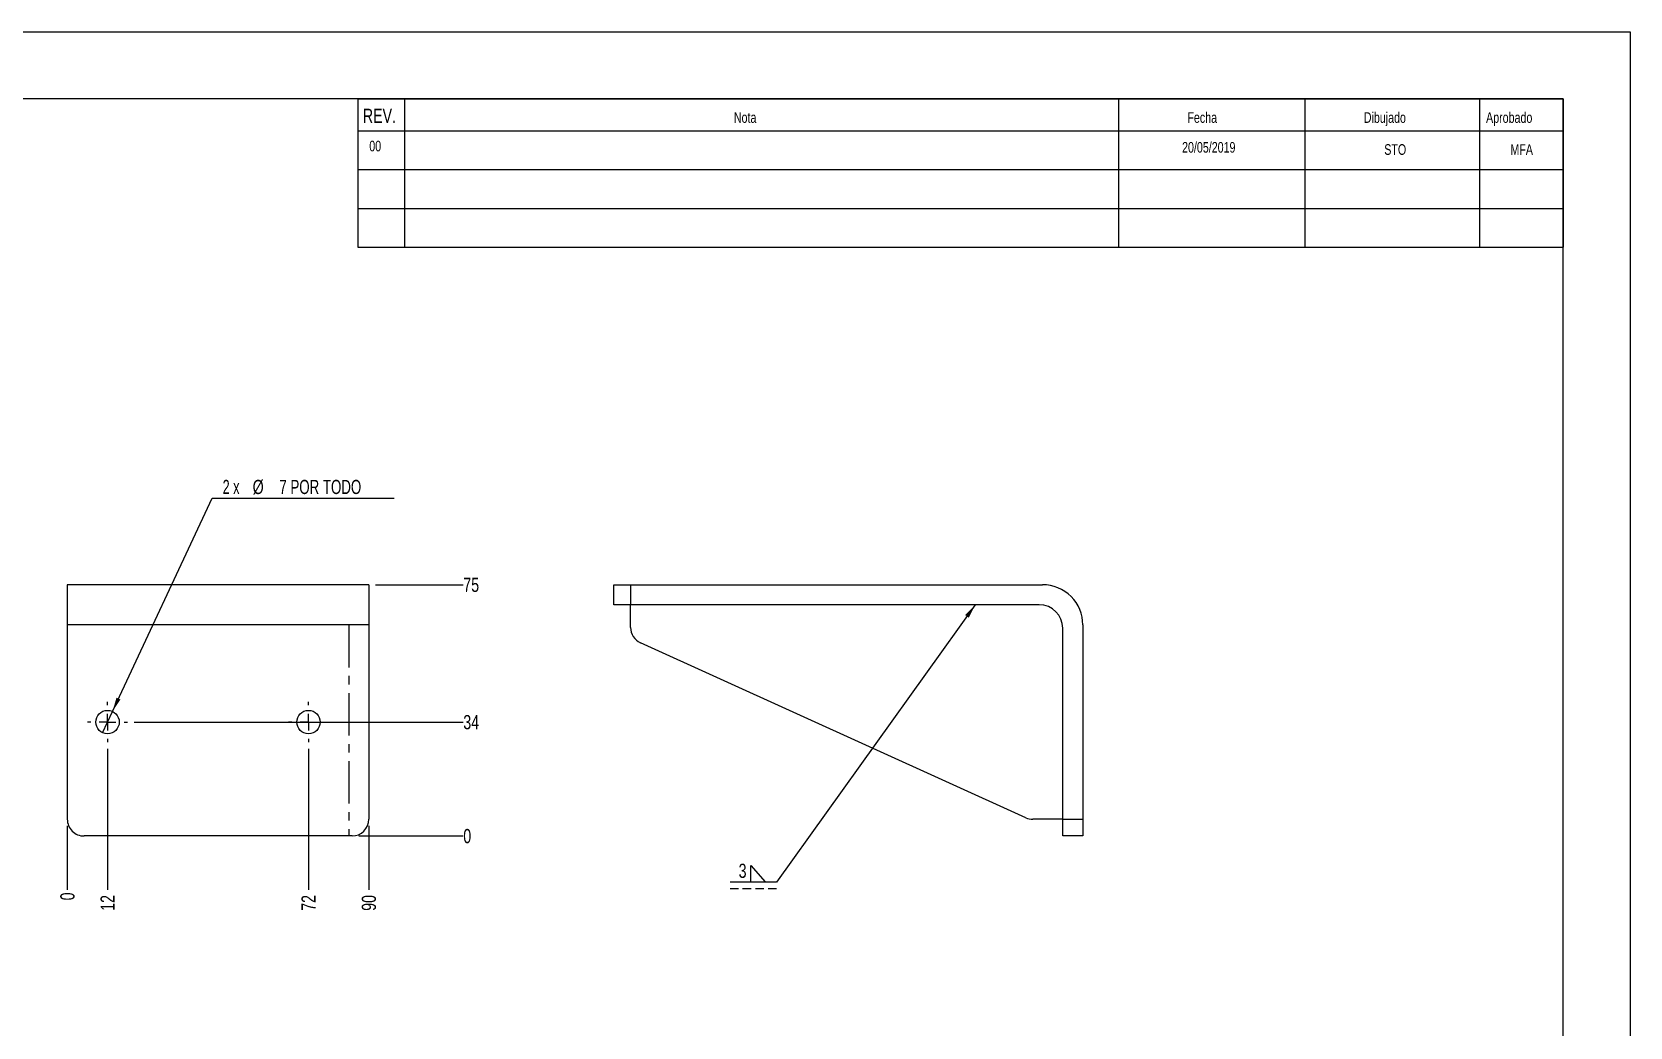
# Model space of a CAD drawing. Extents: x 0 to 5652, y 0 to 1625.
# Drawn here: x 362.9 to 840, y 297 to 594 of the extents above; entities that cross this region are included whole.
import ezdxf

# ---------------------------------------------------------------- set-up
doc = ezdxf.new("R2010")
doc.units = 0
doc.header["$LTSCALE"] = 2
doc.linetypes.add('CENTER', pattern=[10.159999999999998, 6.35, -1.27, 1.27, -1.27])
doc.linetypes.add('HIDDEN', pattern=[1.905, 1.27, -0.635])
doc.layers.get('0').update_dxf_attribs({"linetype": 'CONTINUOUS'})
doc.layers.add('FORMATO', color=7, linetype='CONTINUOUS')
doc.styles.add('SLDTEXTSTYLE1', font='TXT', dxfattribs={"width": 0.75})
doc.styles.add('SLDTEXTSTYLE2', font='TXT', dxfattribs={"width": 0.6666666666666666})
doc.styles.add('SLDTEXTSTYLE3', font='TXT', dxfattribs={"width": 0.7})
doc.dimstyles.new('SLDDIMSTYLE0', dxfattribs={"dimtxt": 4.233333333333333, "dimasz": 4.233333333333333, "dimexe": 0, "dimexo": 0.0625, "dimgap": 1.058333333333333, "dimtad": 0, "dimtih": 1, "dimtoh": 1, "dimdec": 0, "dimrnd": 1e-09, "dimdsep": 46, "dimtxsty": 'SLDTEXTSTYLE1', "dimblk1": 'NONE', "dimblk2": 'NONE', "dimsah": 1, "dimcen": 0.09, "dimadec": 0, "dimazin": 0, "dimtfac": 1, "dimtdec": 0, "dimtofl": 0, "dimtmove": 0, "dimatfit": 3, "dimldrblk": 'NONE', "dimfxl": 1, "dimtolj": 1, "dimtzin": 12, "dimarcsym": 0})
doc.dimstyles.new('SLDDIMSTYLE1', dxfattribs={"dimtxt": 4.233333333333333, "dimasz": 4.233333333333333, "dimexe": 0, "dimexo": 0.0625, "dimgap": 1.058333333333333, "dimtad": 0, "dimtih": 1, "dimtoh": 1, "dimdec": 1, "dimrnd": 1e-09, "dimzin": 12, "dimdsep": 46, "dimtxsty": 'SLDTEXTSTYLE1', "dimblk1": 'NONE', "dimblk2": 'NONE', "dimsah": 1, "dimcen": 0.09, "dimadec": 0, "dimazin": 0, "dimtfac": 1, "dimtdec": 1, "dimtofl": 0, "dimtmove": 0, "dimatfit": 3, "dimldrblk": 'NONE', "dimfxl": 1, "dimtolj": 1, "dimtzin": 12, "dimarcsym": 0})
doc.dimstyles.new('SLDDIMSTYLE4', dxfattribs={"dimtxt": 4.233333333333333, "dimasz": 4.233333333333333, "dimexe": 0, "dimexo": 0.0625, "dimgap": 1.058333333333333, "dimtad": 0, "dimtih": 1, "dimtoh": 1, "dimdec": 6, "dimrnd": 1e-09, "dimzin": 12, "dimdsep": 46, "dimtxsty": 'SLDTEXTSTYLE1', "dimblk1": 'NONE', "dimsah": 1, "dimcen": 0, "dimadec": 0, "dimazin": 0, "dimtfac": 1, "dimtdec": 1, "dimtmove": 0, "dimatfit": 3, "dimldrblk": 'NONE', "dimfxl": 1, "dimtolj": 1, "dimtzin": 12, "dimarcsym": 0})
doc.dimstyles.new('SLDDIMSTYLE5', dxfattribs={"dimtxt": 0.18, "dimasz": 4.233333333333333, "dimexe": 0, "dimexo": 0.0625, "dimgap": 0, "dimtad": 0, "dimtih": 1, "dimtoh": 1, "dimdec": 0, "dimrnd": 1e-09, "dimzin": 0, "dimdsep": 46, "dimtxsty": 'Standard', "dimsah": 1, "dimcen": 0.09, "dimadec": 0, "dimazin": 0, "dimtfac": 4.233333333333333, "dimtdec": 0, "dimtofl": 0, "dimtmove": 0, "dimatfit": 3, "dimfxl": 1, "dimtolj": 1, "dimtzin": 0, "dimarcsym": 0})

# ---------------------------------------------------------------- blocks, each defined once
blk = doc.blocks.new('_D_12')
at = {"layer": 'FORMATO', "color": 7, "transparency": 16777216}
blk.add_line((373.4467081144664, 357.0188317374299), (373.4467081144664, 337.9355485551944), dxfattribs=at)
at = {"layer": 'FORMATO', "color": 7, "transparency": 16777216, "insert": (371.3528029920556, 334.807585505857), "char_height": 4.233333333333333, "attachment_point": 1, "rotation": 90, "style": 'SLDTEXTSTYLE1'}
blk.add_mtext('0', dxfattribs=at)
blk = doc.blocks.new('_NONE')
blk = doc.blocks.new('_D_13')
at = {"layer": 'FORMATO', "color": 7, "transparency": 16777216}
blk.add_line((385.4467081144664, 380.0188317374299), (385.4467081144664, 337.9355485551944), dxfattribs=at)
at = {"layer": 'FORMATO', "color": 7, "transparency": 16777216, "insert": (383.3528029920555, 331.6796224565199), "char_height": 4.233333333333333, "attachment_point": 1, "rotation": 90, "style": 'SLDTEXTSTYLE1'}
blk.add_mtext('12', dxfattribs=at)
blk = doc.blocks.new('_D_14')
at = {"layer": 'FORMATO', "color": 7, "transparency": 16777216}
blk.add_line((445.4467081144664, 380.0188317374299), (445.4467081144664, 337.9355485551944), dxfattribs=at)
at = {"layer": 'FORMATO', "color": 7, "transparency": 16777216, "insert": (443.3528029920555, 331.6796224565199), "char_height": 4.233333333333333, "attachment_point": 1, "rotation": 90, "style": 'SLDTEXTSTYLE1'}
blk.add_mtext('72', dxfattribs=at)
blk = doc.blocks.new('_D_15')
at = {"layer": 'FORMATO', "color": 7, "transparency": 16777216}
blk.add_line((463.4467081144664, 357.0188317374299), (463.4467081144664, 337.9355485551944), dxfattribs=at)
at = {"layer": 'FORMATO', "color": 7, "transparency": 16777216, "insert": (461.3528029920554, 331.67962245652), "char_height": 4.233333333333333, "attachment_point": 1, "rotation": 90, "style": 'SLDTEXTSTYLE1'}
blk.add_mtext('90', dxfattribs=at)
blk = doc.blocks.new('_D_16')
at = {"layer": 'FORMATO', "color": 7, "transparency": 16777216}
blk.add_line((460.4467081144664, 354.0188317374299), (491.6676548005903, 354.0188317374299), dxfattribs=at)
at = {"layer": 'FORMATO', "color": 7, "transparency": 16777216, "insert": (491.6676548005903, 356.1127368598408), "char_height": 4.233333333333333, "attachment_point": 1, "style": 'SLDTEXTSTYLE1'}
blk.add_mtext('0', dxfattribs=at)
blk = doc.blocks.new('_D_17')
at = {"layer": 'FORMATO', "color": 7, "transparency": 16777216}
blk.add_line((393.4467081144664, 388.0188317374299), (491.6676548005903, 388.0188317374299), dxfattribs=at)
at = {"layer": 'FORMATO', "color": 7, "transparency": 16777216, "insert": (491.6676548005903, 390.1127368598407), "char_height": 4.233333333333333, "attachment_point": 1, "style": 'SLDTEXTSTYLE1'}
blk.add_mtext('34', dxfattribs=at)
blk = doc.blocks.new('_D_18')
at = {"layer": 'FORMATO', "color": 7, "transparency": 16777216}
blk.add_line((465.4467081144664, 429.0188317374299), (491.6676548005903, 429.0188317374299), dxfattribs=at)
at = {"layer": 'FORMATO', "color": 7, "transparency": 16777216, "insert": (491.6676548005903, 431.1127368598408), "char_height": 4.233333333333333, "attachment_point": 1, "style": 'SLDTEXTSTYLE1'}
blk.add_mtext('75', dxfattribs=at)
blk = doc.blocks.new('_D_19')
at = {"layer": 'FORMATO', "transparency": 16777216}
for p, q in [((386.9269685699635, 391.1903974365588), (416.6439721122598, 454.8612391223165)), ((416.6439721122598, 454.8612391223165), (471.0744441166733, 454.8612391223165)), ((383.9664476589693, 384.8472660383009), (386.9269685699635, 391.1903974365588))]:
    blk.add_line(p, q, dxfattribs=at)
blk.add_solid([(386.9269685699635, 391.1903974365588), (389.3075456392708, 394.7510339300135), (388.1272120310968, 395.3019293962352)], dxfattribs=at)
at = {"layer": 'FORMATO', "transparency": 16777216, "char_height": 4.233333333333333, "attachment_point": 1}
for s, insert, style in [('2 x', (419.8189721122598, 460.3182923211872), 'SLDTEXTSTYLE2'), ('%%c', (428.7795274198269, 460.3182923211872), 'SLDTEXTSTYLE1'), ('7 POR TODO', (436.7570094868755, 460.3182923211872), 'SLDTEXTSTYLE3')]:
    blk.add_mtext(s, dxfattribs=dict(at, insert=insert, style=style))
blk = doc.blocks.new('SW_CENTERMARKSYMBOL_0')
at = {"layer": 'FORMATO', "color": 0}
for p, q in [((0, 5.000000000000004), (0, 6.000000000000005)), ((-5.000000000000004, 0), (-6.000000000000005, 0)), ((0, 0), (-2.500000000000002, 0)), ((0, 0), (0, 2.500000000000002)), ((0, 0), (0, -2.500000000000002)), ((0, 0), (2.500000000000002, 0)), ((5.000000000000004, 0), (5.99999999999995, 0)), ((0, -5.000000000000004), (0, -5.99999999999995))]:
    blk.add_line(p, q, dxfattribs=at)
blk = doc.blocks.new('SW_CENTERMARKSYMBOL_1')
at = {"layer": 'FORMATO', "color": 0}
for p, q in [((0, 5.000000000000004), (0, 6.000000000000005)), ((-5.000000000000004, 0), (-6.000000000000005, 0)), ((0, 0), (-2.500000000000002, 0)), ((0, 0), (0, 2.500000000000002)), ((0, 0), (0, -2.500000000000002)), ((0, 0), (2.500000000000002, 0)), ((5.000000000000004, 0), (6.000000000000005, 0)), ((0, -5.000000000000004), (0, -5.99999999999995))]:
    blk.add_line(p, q, dxfattribs=at)
blk = doc.blocks.new('SW_SYMBOL_WELD_FILL')
at = {"layer": 'FORMATO', "color": 0}
for p, q in [((200, 0), (200, 1800)), ((200, 1800), (1800, 0)), ((200, 0), (1800, 0))]:
    blk.add_line(p, q, dxfattribs=at)
blk = doc.blocks.new('SW_WELDSYMBOL_0')
at = {"layer": 'FORMATO', "color": 0}
blk.add_line((0, 0), (-13.92042136381522, 0), dxfattribs=at)
at = {"layer": 'FORMATO', "color": 0, "linetype": 'HIDDEN'}
blk.add_line((0, -2.000000000000002), (-13.92042136381522, -2.000000000000002), dxfattribs=at)
at = {"layer": 'FORMATO', "color": 0, "xscale": 0.0027037109375, "yscale": 0.0027037109375, "zscale": 0.0027037109375}
blk.add_blockref('SW_SYMBOL_WELD_FILL', (-8.252768369535811, 0.02370166163662146), dxfattribs=at)
at = {"layer": 'FORMATO', "color": 0, "insert": (-11.35599828689204, 5.457053198870687), "char_height": 4.233333333333333, "attachment_point": 1, "style": 'SLDTEXTSTYLE1'}
blk.add_mtext('3', dxfattribs=at)

msp = doc.modelspace()

# ---------------------------------------------------------------- linework, layer by layer
at = {"color": 7, "linetype": 'Continuous'}
for p, q in [((-1.058181320345852e-13, 594), (840, 594)), ((840, 594), (840, 0)), ((820.0000000000001, 574), (39.99999999999989, 573.9999999999999)), ((820.0000000000001, 20.00000000000002), (820.0000000000001, 574)), ((463.4467116907451, 429.0188347176622), (373.4467081144664, 429.0188347176622)), ((373.4467081144664, 429.0188347176622), (373.4467081144664, 417.0188327507089)), ((463.4467116907451, 429.0188347176622), (463.4467116907451, 417.0188327507089)), ((536.6234730990122, 423.0188300088952), (536.6234730990122, 429.0188347176622)), ((536.6234730990122, 429.0188347176622), (541.6234683306407, 429.0188347176622)), ((541.6234683306407, 429.0188347176622), (541.6234683306407, 423.0188300088952)), ((541.6234683306407, 429.0188347176622), (664.6234735907506, 429.0188347176622)), ((541.6234683306407, 423.0188300088952), (536.6234730990122, 423.0188300088952)), ((663.6234734268378, 423.0188300088952), (541.6234683306407, 423.0188300088952)), ((541.6234683306407, 416.2406382338117), (541.6234683306407, 423.0188300088952)), ((463.4467116907451, 417.0188327507089), (373.4467081144664, 417.0188327507089)), ((373.4467081144664, 417.0188327507089), (373.4467081144664, 359.0188316256712)), ((463.4467116907451, 417.0188327507089), (463.4467116907451, 359.0188316256712)), ((670.6234736429046, 359.0188316256712), (670.6234736429046, 416.018830724151)), ((676.6234736950587, 417.0188327507089), (676.6234736950587, 359.0188316256712)), ((659.6387315602492, 359.4656899758588), (544.5573430569361, 411.6874952987741)), ((670.6234736429046, 359.0188316256712), (661.7048623101305, 359.0188316256712)), ((670.6234736429046, 359.0188316256712), (676.6234736950587, 359.0188316256712)), ((670.6234736429046, 354.0188317374299), (670.6234736429046, 359.0188316256712)), ((676.6234736950587, 359.0188316256712), (676.6234736950587, 354.0188317374299)), ((458.4467090085361, 354.0188317374299), (378.4467080027077, 354.0188317374299)), ((676.6234736950587, 354.0188317374299), (670.6234736429046, 354.0188317374299))]:
    msp.add_line(p, q, dxfattribs=at)
at = {"color": 7, "linetype": 'CENTER'}
msp.add_line((457.4467116907451, 417.0188327507089), (457.4467116907451, 354.0188317374299), dxfattribs=at)
at = {"color": 7, "linetype": 'Continuous'}
for centre in [(385.4467081144664, 388.0188317374298), (445.4467081144664, 388.0188317374298)]:
    msp.add_circle(centre, 3.5, dxfattribs=at)
for centre, radius, start, end in [((664.6234736950587, 417.0188317374299), 12, 2.544443745170813e-13, 90.00000000000054), ((663.6234736950587, 416.0188317374299), 7, 0, 90), ((546.6234736950587, 416.2406382927642), 5, 180, 245.5923313322206), ((378.4467081144664, 359.0188317374299), 5, 180, 270.0000000000008), ((458.4467081144664, 359.0188317374299), 5, 270.0000000000008, 0), ((661.7048622151474, 364.0188317374299), 5, 245.5923313322203, 270.0000000000008)]:
    msp.add_arc(centre, radius, start, end, dxfattribs=at)
at = {"layer": 'FORMATO'}
for p, q in [((460.1829343858957, 574), (820.0000000000001, 574)), ((460.1829343858957, 574), (460.1829343858957, 529.7311706935953)), ((474.0671320087358, 574), (474.0671320087358, 529.7311706935953)), ((687.3141027119204, 574), (687.3141027119204, 529.7311706935953)), ((742.9244758771927, 574), (742.9244758771927, 529.7311706935953)), ((795.0254857952395, 574), (795.0254857952395, 529.7311706935953)), ((820.0000000000001, 574), (820.0000000000001, 529.7311706935953)), ((460.1829343858957, 564.5311706935954), (820.0000000000001, 564.5311706935954)), ((460.1829343858957, 552.9311706935953), (820.0000000000001, 552.9311706935953)), ((460.1829343858957, 541.3311706935953), (820.0000000000001, 541.3311706935953)), ((460.1829343858957, 529.7311706935953), (820.0000000000001, 529.7311706935953))]:
    msp.add_line(p, q, dxfattribs=at)

# ---------------------------------------------------------------- block references
at = {"layer": 'FORMATO', "color": 7}
for name, p in [('SW_CENTERMARKSYMBOL_0', (385.4467081144664, 388.0188317374298)), ('SW_CENTERMARKSYMBOL_1', (445.4467081144664, 388.0188317374298)), ('SW_WELDSYMBOL_0', (585.2213102029151, 340.2849088674322))]:
    msp.add_blockref(name, p, dxfattribs=at)

# ---------------------------------------------------------------- texts
at = {"layer": 'FORMATO', "style": 'SLDTEXTSTYLE1'}
for s, insert, char_height, attachment_point in [('REV.', (461.6713927131186, 571.1042804813565), 4.233333333333333, 1), ('Nota', (572.4487672460153, 570.0516374240667), 3.174999999999999, 1), ('Fecha', (707.8528126573193, 570.0516374240667), 3.174999999999999, 1), ('Dibujado', (760.5216944058313, 570.0516374240667), 3.174999999999999, 1), ('Aprobado', (797.0201419675946, 570.0516374240667), 3.174999999999999, 1), ('00', (465.3708159867838, 561.5445759719075), 3.174999999999999, 2), ('20/05/2019', (714.2274280123634, 561.1539049437548), 3.174999999999999, 2), ('STO', (769.8988994004926, 560.5023792775705), 3.174999999999999, 2), ('MFA', (807.6480185525894, 560.5023792775706), 3.174999999999999, 2)]:
    msp.add_mtext(s, dxfattribs=dict(at, insert=insert, char_height=char_height, attachment_point=attachment_point))

# ---------------------------------------------------------------- dimensions: what is measured, and where the dimension line sits
at = {"layer": 'FORMATO'}
dim = msp.add_diameter_dim_2p(p1=(383.9664476589693, 384.8472660383009), p2=(386.9269685699635, 391.1903974365588), text='2 x <> POR TODO\\P', dimstyle='SLDDIMSTYLE4', dxfattribs=at)
dim.commit()
dim.dimension.update_dxf_attribs({"geometry": '_D_19', "text_midpoint": (445.4467081144666, 458.2243871987764), "dimtype": 163})
at = {"layer": 'FORMATO', "color": 7}
for feature_location, offset, dtype, origin, dimstyle, picture, middle in [((463.4467081144664, 429.0188317374299), (28.22094668612391, 0), 0, (458.4467081144664, 354.0188317374299), 'SLDDIMSTYLE1', '_D_18', (494.7956178499276, 429.0188317374299)), ((391.4467081144664, 388.0188317374299), (100.22094668612391, 0), 0, (458.4467081144664, 354.0188317374299), 'SLDDIMSTYLE1', '_D_17', (494.7956178499276, 388.0188317374298)), ((385.4467081144664, 382.0188317374299), (0, -44.083283182235505), 1, (373.4467081144664, 359.0188317374299), 'SLDDIMSTYLE1', '_D_13', (385.4467081144664, 334.8075855058571)), ((445.4467081144664, 382.0188317374299), (0, -44.083283182235505), 1, (373.4467081144664, 359.0188317374299), 'SLDDIMSTYLE1', '_D_14', (445.4467081144664, 334.8075855058571)), ((373.4467081144664, 359.0188317374299), (0, -21.083283182235505), 1, (373.4467081144664, 359.0188317374299), 'SLDDIMSTYLE0', '_D_12', (373.4467081144664, 336.3715670305258)), ((463.4467081144664, 359.0188317374299), (0, -21.083283182235505), 1, (373.4467081144664, 359.0188317374299), 'SLDDIMSTYLE1', '_D_15', (463.4467081144663, 334.8075855058572)), ((458.4467081144664, 354.0188317374299), (33.22094668612391, 0), 0, (458.4467081144664, 354.0188317374299), 'SLDDIMSTYLE0', '_D_16', (493.2316363252589, 354.0188317374299))]:
    dim = msp.add_ordinate_dim(feature_location=feature_location, offset=offset, dtype=dtype, origin=origin, dimstyle=dimstyle, dxfattribs=at)
    dim.commit()
    dim.dimension.update_dxf_attribs({"geometry": picture, "text_midpoint": middle})

# ---------------------------------------------------------------- leaders
msp.add_leader([(644.5024852434567, 423.0188317374299), (585.2213102029151, 340.2849088674322)], dimstyle='SLDDIMSTYLE5', dxfattribs=at)

doc.saveas('drawing.dxf')
